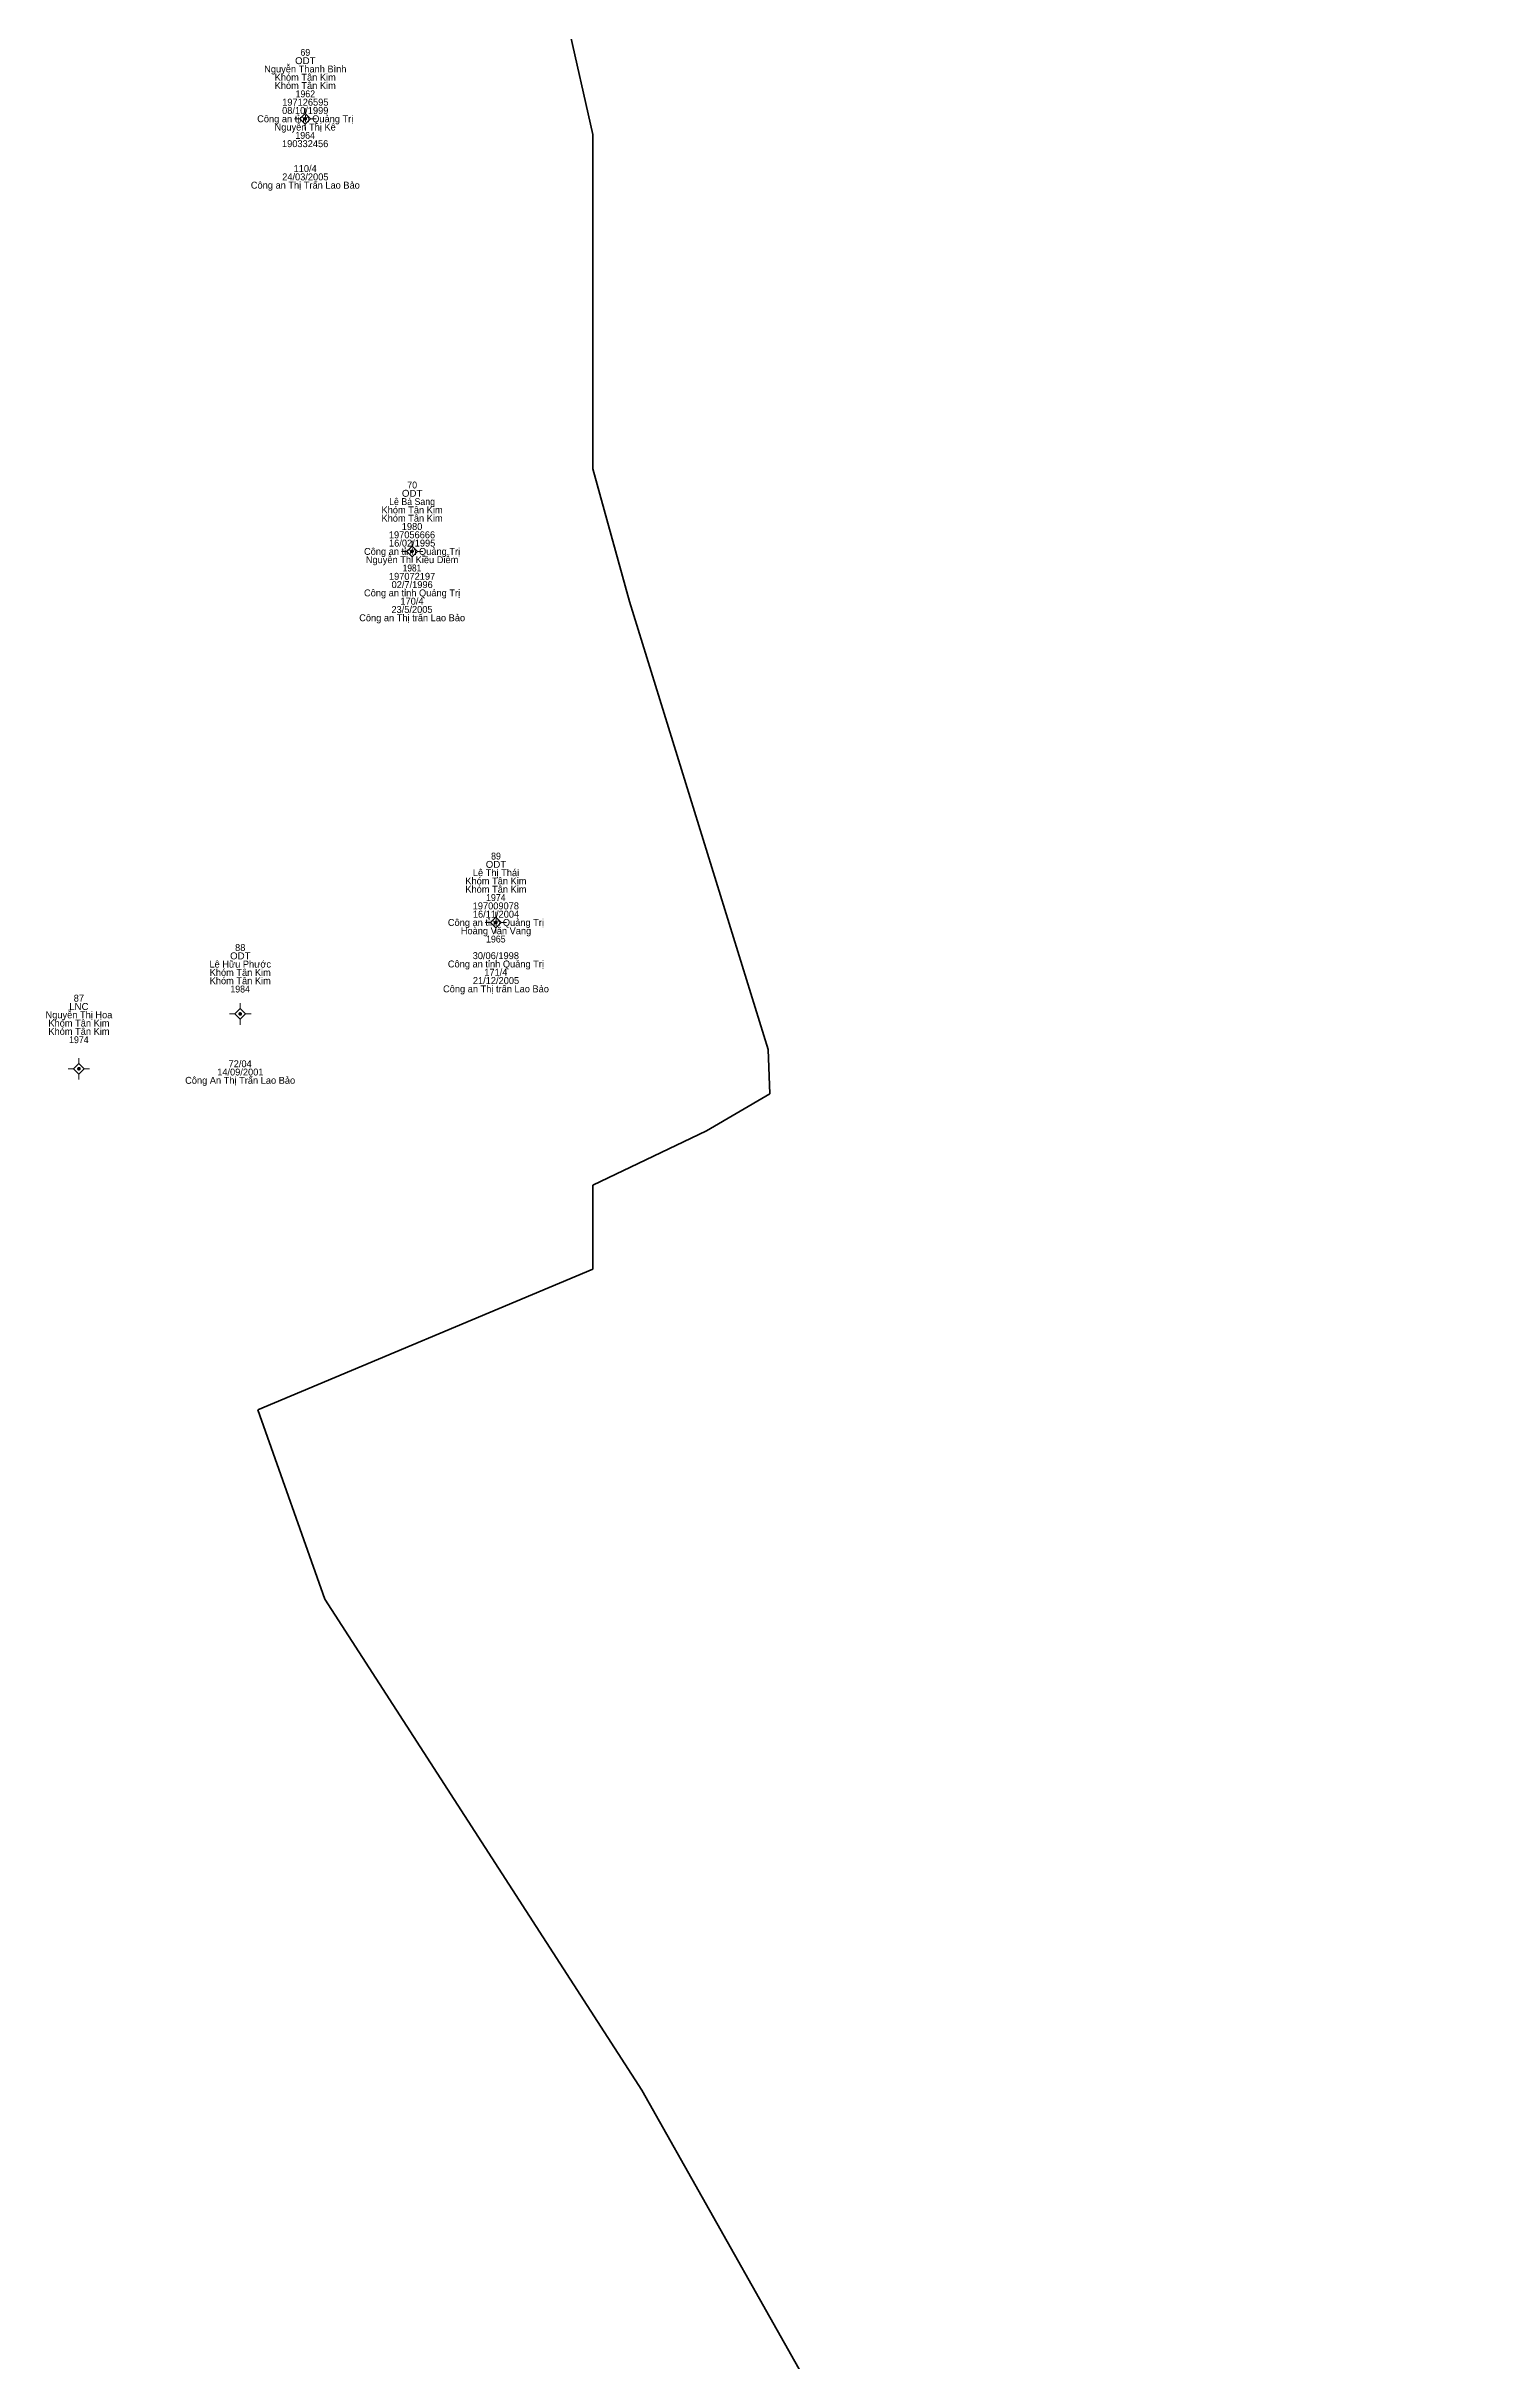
# Model space of a CAD drawing. Header units: metres. Extents: x 535754 to 536552, y 1836422 to 1837057.
# Drawn here: x 536468.4 to 536552.1, y 1836747.8 to 1836881.7 of the extents above; entities that cross this region are included whole.
import ezdxf
from ezdxf.enums import TextEntityAlignment as Align

# ---------------------------------------------------------------- set-up
doc = ezdxf.new("R2010")
doc.units = ezdxf.units.M
doc.header["$LTSCALE"] = 0.16
doc.linetypes.add('MEDIUM_DASHED', pattern=[4.5, 3, -1.5])
for name, color, linetype, lineweight in [('11', 7, 'MEDIUM_DASHED', 13), ('15', 7, 'Continuous', 13), ('54', 7, 'Continuous', 35)]:
    doc.layers.add(name, color=color, linetype=linetype, lineweight=lineweight)

msp = doc.modelspace()

# ---------------------------------------------------------------- hatches: boundary and pattern name
at = {"layer": '11'}
for points in [[(536483.4449, 1836877.48, 1), (536483.2949, 1836877.48, 1)], [(536489.6249, 1836852.46, 1), (536489.4749, 1836852.46, 1)], [(536494.4749, 1836831, 1), (536494.3249, 1836831, 1)], [(536479.6849, 1836825.71, 1), (536479.5349, 1836825.71, 1)], [(536470.3549, 1836822.54, 1), (536470.2049, 1836822.54, 1)]]:
    msp.add_hatch(color=256, dxfattribs=at).paths.add_polyline_path(points)

# ---------------------------------------------------------------- linework, layer by layer
for p, q in [((536483.37, 1836878.1), (536483.37, 1836877.79)), ((536483.06, 1836877.48), (536482.74, 1836877.48)), ((536483.37, 1836877.17), (536483.37, 1836876.86)), ((536484, 1836877.48), (536483.68, 1836877.48)), ((536489.55, 1836853.08), (536489.55, 1836852.77)), ((536489.24, 1836852.46), (536488.93, 1836852.46)), ((536489.55, 1836852.15), (536489.55, 1836851.84)), ((536490.18, 1836852.46), (536489.86, 1836852.46)), ((536494.4, 1836831.62), (536494.4, 1836831.31)), ((536494.09, 1836831), (536493.78, 1836831)), ((536494.4, 1836830.69), (536494.4, 1836830.38)), ((536495.02, 1836831), (536494.71, 1836831)), ((536479.61, 1836826.34), (536479.61, 1836826.02)), ((536479.3, 1836825.71), (536478.98, 1836825.71)), ((536479.61, 1836825.4), (536479.61, 1836825.08)), ((536480.24, 1836825.71), (536479.92, 1836825.71)), ((536470.28, 1836823.16), (536470.28, 1836822.85)), ((536469.97, 1836822.54), (536469.66, 1836822.54)), ((536470.28, 1836822.23), (536470.28, 1836821.92)), ((536470.9, 1836822.54), (536470.59, 1836822.54))]:
    msp.add_line(p, q, dxfattribs=at)
for points in [[(536483.37, 1836877.79), (536483.06, 1836877.48), (536483.37, 1836877.17), (536483.68, 1836877.48)], [(536489.55, 1836852.77), (536489.24, 1836852.46), (536489.55, 1836852.15), (536489.86, 1836852.46)], [(536494.4, 1836831.31), (536494.09, 1836831), (536494.4, 1836830.69), (536494.71, 1836831)], [(536479.61, 1836826.02), (536479.3, 1836825.71), (536479.61, 1836825.4), (536479.92, 1836825.71)], [(536470.28, 1836822.85), (536469.97, 1836822.54), (536470.28, 1836822.23), (536470.59, 1836822.54)]]:
    msp.add_lwpolyline(points, close=True, dxfattribs=at)
for centre in [(536483.3699, 1836877.48), (536489.5499, 1836852.46), (536494.3999, 1836831), (536479.6099, 1836825.71), (536470.2799, 1836822.54)]:
    msp.add_circle(centre, 0.075, dxfattribs=at)
at = {"layer": '54'}
for p, q in [((536498.56, 1836882.97), (536500, 1836876.58)), ((536500, 1836857.24), (536500, 1836876.58)), ((536500, 1836857.24), (536502.13, 1836849.56)), ((536500, 1836810.94), (536500, 1836815.8)), ((536480.63, 1836802.81), (536500, 1836810.94))]:
    msp.add_line(p, q, dxfattribs=at)
for points in [[(536502.13, 1836849.56), (536510.14, 1836823.66), (536510.25, 1836821.09), (536506.59, 1836818.95), (536500, 1836815.8)], [(536480.63, 1836802.81), (536484.5, 1836791.87), (536502.85, 1836763.46)], [(536502.85, 1836763.46), (536522.41, 1836728.76), (536552.06, 1836683.67)]]:
    msp.add_lwpolyline(points, dxfattribs=at)

# ---------------------------------------------------------------- texts
at = {"layer": '15'}
for s, p in [('Nguyễn Thanh Bình', (536483.375, 1836880.16)), ('Khóm Tân Kim', (536483.37, 1836879.68)), ('Khóm Tân Kim', (536483.37, 1836879.2)), ('08/10/1999', (536483.37, 1836877.76)), ('197126595', (536483.375, 1836878.24)), ('Công an tỉnh Quảng Trị', (536483.37, 1836877.28)), ('Nguyễn Thị Kê', (536483.365, 1836876.8)), ('190332456', (536483.365, 1836875.84)), ('24/03/2005', (536483.375, 1836873.92)), ('110/4', (536483.365, 1836874.4)), ('Công an Thị Trấn Lao Bảo', (536483.375, 1836873.44)), ('Khóm Tân Kim', (536489.55, 1836854.66)), ('Khóm Tân Kim', (536489.55, 1836854.18)), ('1980', (536489.55, 1836853.7)), ('Công an tỉnh Quảng Trị', (536489.55, 1836852.26)), ('197056666', (536489.545, 1836853.22)), ('16/02/1995', (536489.555, 1836852.74)), ('Nguyễn Thị Kiều Diễm', (536489.55, 1836851.78)), ('197072197', (536489.55, 1836850.82)), ('Công an tỉnh Quảng Trị', (536489.55, 1836849.86)), ('02/7/1996', (536489.555, 1836850.34)), ('Công an Thị trấn Lao Bảo', (536489.555, 1836848.42)), ('23/5/2005', (536489.545, 1836848.9)), ('170/4', (536489.545, 1836849.38)), ('Lê Thị Thái', (536494.405, 1836833.68)), ('Khóm Tân Kim', (536494.4, 1836833.2)), ('Khóm Tân Kim', (536494.4, 1836832.72)), ('Công an tỉnh Quảng Trị', (536494.4, 1836830.8)), ('197009078', (536494.395, 1836831.76)), ('16/11/2004', (536494.405, 1836831.28)), ('Hoàng Văn Vang', (536494.405, 1836830.32)), ('Lê Hữu Phước', (536479.61, 1836828.39)), ('88', (536479.61, 1836829.35)), ('Công an tỉnh Quảng Trị', (536494.4, 1836828.4)), ('30/06/1998', (536494.395, 1836828.88)), ('Khóm Tân Kim', (536479.61, 1836827.91)), ('Khóm Tân Kim', (536479.61, 1836827.43)), ('Công an Thị trấn Lao Bảo', (536494.405, 1836826.96)), ('21/12/2005', (536494.405, 1836827.44)), ('171/4', (536494.395, 1836827.92)), ('Nguyễn Thị Hoa', (536470.28, 1836825.46)), ('87', (536470.275, 1836826.42)), ('Khóm Tân Kim', (536470.28, 1836824.98)), ('Khóm Tân Kim', (536470.28, 1836824.5)), ('Công An Thị Trấn Lao Bảo', (536479.605, 1836821.67)), ('14/09/2001', (536479.615, 1836822.15)), ('72/04', (536479.605, 1836822.63))]:
    msp.add_text(s, height=0.4, dxfattribs=at).set_placement(p, align=Align.CENTER)
for s, width, p in [('ODT', 1.05, (536483.375, 1836880.64)), ('69', 0.95, (536483.375, 1836881.12)), ('1962', 0.95, (536483.375, 1836878.72)), ('1964', 0.95, (536483.365, 1836876.32)), ('Lê Bá Sang', 0.95, (536489.55, 1836855.14)), ('ODT', 1.05, (536489.555, 1836855.62)), ('70', 0.95, (536489.555, 1836856.1)), ('1981', 0.9, (536489.545, 1836851.3)), ('ODT', 1.05, (536494.405, 1836834.16)), ('89', 0.95, (536494.405, 1836834.64)), ('1974', 0.95, (536494.395, 1836832.24)), ('1965', 0.95, (536494.395, 1836829.84)), ('ODT', 1.05, (536479.615, 1836828.87)), ('1984', 0.95, (536479.605, 1836826.95)), ('LNC', 1.05, (536470.275, 1836825.94)), ('1974', 0.95, (536470.275, 1836824.02))]:
    msp.add_text(s, height=0.4, dxfattribs=dict(at, width=width)).set_placement(p, align=Align.CENTER)

doc.saveas('drawing.dxf')
